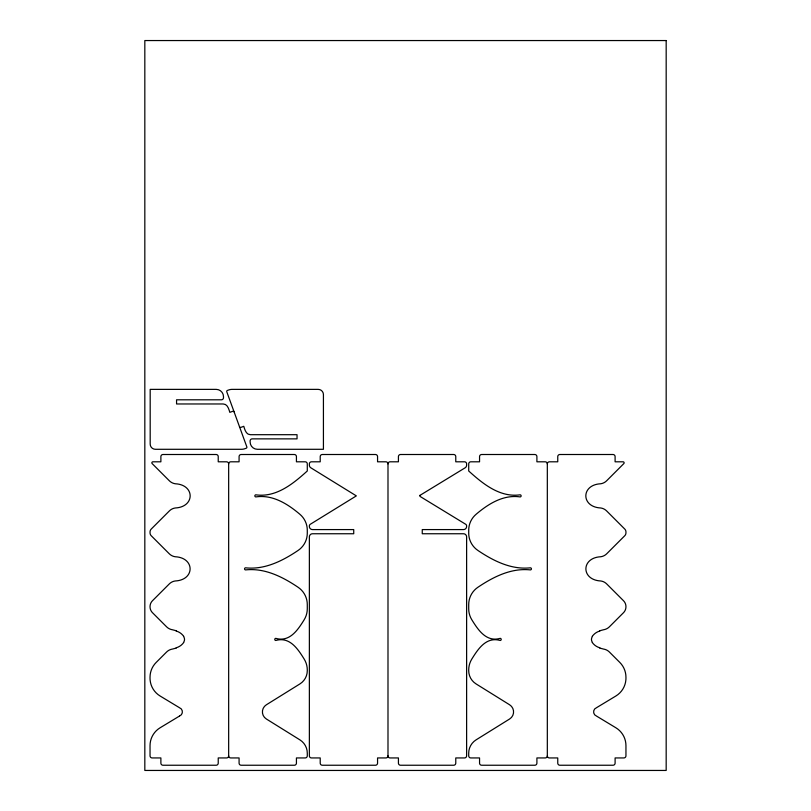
<?xml version="1.0" encoding="UTF-8"?>
<svg xmlns="http://www.w3.org/2000/svg" width="811" height="811" viewBox="0 0 811 811"><rect width="100%" height="100%" fill="white"/><g stroke="black" fill="none" stroke-linecap="round" stroke-linejoin="round"><path stroke-width="1.22" d="M419.895 495.409L419.895 496.332L465.626 524.23A2.088 2.088 0 0 1 466.619 526.004L466.619 526.451A3.132 3.132 0 0 1 463.486 529.583L422.257 529.583L422.257 533.75L463.486 533.75A3.132 3.132 0 0 1 466.619 536.882L466.619 755.852A2.088 2.088 0 0 1 464.531 757.94L455.772 757.94L455.772 763.151A2.088 2.088 0 0 1 453.684 765.239L400.502 765.239A2.088 2.088 0 0 1 398.424 763.151L398.424 757.94L390.081 757.94A2.088 2.088 0 0 1 387.993 755.852L387.993 463.892A2.088 2.088 0 0 0 385.904 461.804L377.561 461.804L377.561 456.593A2.088 2.088 0 0 0 375.483 454.505L322.302 454.505A2.088 2.088 0 0 0 320.213 456.593L320.213 461.804L311.454 461.804A2.088 2.088 0 0 0 309.366 463.892L309.366 465.149A3.132 3.132 0 0 0 310.866 467.815L356.343 495.886L310.37 524.23A2.088 2.088 0 0 0 309.366 526.004L309.366 526.451A3.132 3.132 0 0 0 312.499 529.583L353.728 529.583L353.728 533.75L312.499 533.75A3.132 3.132 0 0 0 309.366 536.882L309.366 755.852A2.088 2.088 0 0 0 311.454 757.94L320.213 757.94L320.213 763.151A2.088 2.088 0 0 0 322.302 765.239L375.483 765.239A2.088 2.088 0 0 0 377.561 763.151L377.561 757.94L385.904 757.94A2.088 2.088 0 0 0 387.993 755.852M179.525 716.032C183.337 714.633 183.367 709.067 179.454 707.699L160.102 696A20.853 20.853 0 0 1 150.096 679.8A32.775 32.775 0 0 1 150.035 677.215A20.853 20.853 0 0 1 156.148 662.465L166.59 652.024A10.431 10.431 0 0 1 172.368 649.084L176.23 648.08M179.454 716.083L160.102 727.781A20.853 20.853 0 0 0 150.035 745.623L150.035 755.852A2.088 2.088 0 0 0 152.123 757.94L160.882 757.94L160.882 763.151A2.088 2.088 0 0 0 162.97 765.239L216.142 765.239A2.088 2.088 0 0 0 218.23 763.151L218.23 757.94L226.573 757.94A2.088 2.088 0 0 0 228.661 755.852L228.661 463.892A2.088 2.088 0 0 1 230.74 461.804L239.083 461.804L239.083 456.593A2.088 2.088 0 0 1 241.171 454.505L294.352 454.505A2.088 2.088 0 0 1 296.431 456.593L296.431 461.804L305.2 461.804A2.088 2.088 0 0 1 307.288 463.892L307.288 470.988C293.207 483.691 276.257 497.701 255.891 494.832A1.044 1.044 0 0 0 254.847 495.866A1.044 1.044 0 0 0 255.891 496.91C272.597 494.436 287.56 503.844 299.725 514.144A20.853 20.853 0 0 1 307.288 530.201L307.288 533.151A20.853 20.853 0 0 1 297.992 550.517C282.583 560.877 264.751 569.9 245.601 567.822A1.044 1.044 0 0 0 244.557 568.856A1.044 1.044 0 0 0 245.601 569.9C264.751 567.822 282.583 576.844 297.992 587.205A20.853 20.853 0 0 1 307.288 604.56L307.288 608.808A20.853 20.853 0 0 1 304.155 619.797C297.911 629.802 289.811 642.373 275.811 638.369A1.044 1.044 0 0 0 274.767 639.413A1.044 1.044 0 0 0 275.811 640.457C289.811 636.453 297.911 649.023 304.155 659.029A20.853 20.853 0 0 1 307.288 670.018L307.288 670.646A15.642 15.642 0 0 1 299.908 683.926L266.332 704.81A8.343 8.343 0 0 0 266.332 718.972L299.908 739.865A15.642 15.642 0 0 1 307.288 753.145L307.288 755.852A2.088 2.088 0 0 1 305.2 757.94L296.431 757.94L296.431 763.151A2.088 2.088 0 0 1 294.352 765.239L241.171 765.239A2.088 2.088 0 0 1 239.083 763.151L239.083 757.94L230.74 757.94A2.088 2.088 0 0 1 228.661 755.852M419.926 495.389L465.119 467.815A3.132 3.132 0 0 0 466.619 465.149L466.619 463.892A2.088 2.088 0 0 0 464.531 461.804L455.772 461.804L455.772 456.593A2.088 2.088 0 0 0 453.684 454.505L400.502 454.505A2.088 2.088 0 0 0 398.424 456.593L398.424 461.804L390.081 461.804A2.088 2.088 0 0 0 387.993 463.892M599.755 630.755L603.617 629.741A10.421 10.421 0 0 0 609.396 626.812L623.507 612.69A8.343 8.343 0 0 0 625.95 606.8L625.95 606.638A8.343 8.343 0 0 0 623.507 600.738L606.699 583.93A10.431 10.431 0 0 0 600.718 580.97C580.96 579.966 580.95 557.745 600.718 556.751A10.431 10.431 0 0 0 606.699 553.791L624.734 535.757A4.167 4.167 0 0 0 625.95 532.817L625.95 531.986A4.167 4.167 0 0 0 624.734 529.036L606.628 510.93A10.431 10.431 0 0 0 600.637 507.97C580.909 506.976 580.899 484.775 600.627 483.772A10.431 10.431 0 0 0 606.608 480.811L623.831 463.588A1.044 1.044 0 0 0 623.091 461.804L615.103 461.804L615.103 456.593A2.088 2.088 0 0 0 613.015 454.505L559.843 454.505A2.088 2.088 0 0 0 557.755 456.593L557.755 461.804L549.412 461.804A2.088 2.088 0 0 0 547.324 463.892L547.324 755.852A2.088 2.088 0 0 1 545.245 757.94L536.902 757.94L536.902 763.151A2.088 2.088 0 0 1 534.814 765.239L481.633 765.239A2.088 2.088 0 0 1 479.554 763.151L479.554 757.94L470.785 757.94A2.088 2.088 0 0 1 468.707 755.852L468.707 753.145A15.642 15.642 0 0 1 476.077 739.865L509.653 718.972A8.343 8.343 0 0 0 509.653 704.81L476.087 683.926A15.642 15.642 0 0 1 468.707 670.646L468.707 670.018A20.853 20.853 0 0 1 471.83 659.029C478.074 649.023 486.174 636.453 500.174 640.457A1.044 1.044 0 0 0 501.218 639.413A1.044 1.044 0 0 0 500.174 638.369C486.174 642.373 478.074 629.802 471.83 619.797A20.853 20.853 0 0 1 468.707 608.808L468.707 604.56A20.853 20.853 0 0 1 478.003 587.205C493.402 576.844 511.234 567.822 530.384 569.9A1.044 1.044 0 0 0 531.428 568.856A1.044 1.044 0 0 0 530.384 567.822C511.234 569.9 493.402 560.877 478.003 550.517A20.853 20.853 0 0 1 468.707 533.151L468.707 530.201A20.853 20.853 0 0 1 476.26 514.144C488.425 503.844 503.388 494.436 520.094 496.91A1.044 1.044 0 0 0 521.138 495.866A1.044 1.044 0 0 0 520.094 494.832C499.738 497.701 482.778 483.691 468.707 470.988L468.707 463.892A2.088 2.088 0 0 1 470.785 461.804L479.554 461.804L479.554 456.593A2.088 2.088 0 0 1 481.633 454.505L534.814 454.505A2.088 2.088 0 0 1 536.902 456.593L536.902 461.804L545.245 461.804A2.088 2.088 0 0 1 547.324 463.892M599.755 648.08L603.617 649.084A10.431 10.431 0 0 1 609.396 652.024L619.847 662.465A20.853 20.853 0 0 1 625.95 677.215A32.775 32.775 0 0 1 625.889 679.8A20.853 20.853 0 0 1 615.884 696L596.531 707.699C592.618 709.088 592.648 714.704 596.531 716.083L615.884 727.781A20.853 20.853 0 0 1 625.95 745.623L625.95 755.852A2.088 2.088 0 0 1 623.862 757.94L615.103 757.94L615.103 763.151A2.088 2.088 0 0 1 613.015 765.239L559.843 765.239A2.088 2.088 0 0 1 557.755 763.151L557.755 757.94L549.412 757.94A2.088 2.088 0 0 1 547.324 755.852M176.23 630.755L172.368 629.741A10.421 10.421 0 0 1 166.59 626.812L152.478 612.69A8.343 8.343 0 0 1 150.035 606.8L150.035 606.638A8.343 8.343 0 0 1 152.478 600.738L169.286 583.93A10.431 10.431 0 0 1 175.277 580.97C195.035 579.977 195.035 557.745 175.277 556.751A10.431 10.431 0 0 1 169.286 553.791L151.262 535.757A4.167 4.167 0 0 1 150.035 532.817L150.035 531.986A4.167 4.167 0 0 1 151.262 529.036L169.367 510.93A10.431 10.431 0 0 1 175.348 507.97C195.076 506.976 195.096 484.775 175.358 483.772A10.431 10.431 0 0 1 169.377 480.811L152.154 463.588A1.044 1.044 0 0 1 152.894 461.804L160.882 461.804L160.882 456.593A2.088 2.088 0 0 1 162.97 454.505L216.142 454.505A2.088 2.088 0 0 1 218.23 456.593L218.23 461.804L226.573 461.804A2.088 2.088 0 0 1 228.661 463.892M176.159 631.029A13.757 13.757 0 0 1 183.681 636.3M183.55 636.402A6.042 6.042 0 0 1 184.523 639.514A6.133 6.133 0 0 1 183.56 642.434M183.681 642.525A13.675 13.675 0 0 1 176.159 647.796M592.304 636.3A13.757 13.757 0 0 1 599.826 631.029M592.435 636.402A6.042 6.042 0 0 0 591.462 639.514A6.133 6.133 0 0 0 592.425 642.434M599.826 647.796A13.675 13.675 0 0 1 592.304 642.525M239.509 426.768A1.044 1.044 0 0 0 240.847 427.387L243.787 426.312C244.77 429.577 246.068 434.696 250.406 434.696L297.039 434.696L297.039 438.863L252.201 438.863A2.088 2.088 0 0 0 250.123 440.951L250.123 441.995A7.299 7.299 0 0 0 257.422 449.294L323.427 449.294L323.427 394.592A5.211 5.211 0 0 0 318.206 389.371L232.179 389.371A10.431 10.431 0 0 0 228.611 390L227.404 390.446A1.044 1.044 0 0 0 226.776 391.784L246.838 446.891A1.044 1.044 0 0 1 246.209 448.219L244.993 448.665A10.431 10.431 0 0 1 241.435 449.294L155.398 449.294A5.211 5.211 0 0 1 150.187 444.083L150.187 389.371L216.192 389.371A7.299 7.299 0 0 1 223.491 396.67L223.491 397.714A2.088 2.088 0 0 1 221.403 399.803L176.565 399.803L176.565 403.969L223.197 403.969C227.546 403.969 228.844 409.089 229.827 412.353L232.767 411.278A1.044 1.044 0 0 1 234.105 411.907M666.176 40.55L144.824 40.55L144.824 770.45L666.176 770.45L666.176 40.55"/></g></svg>
